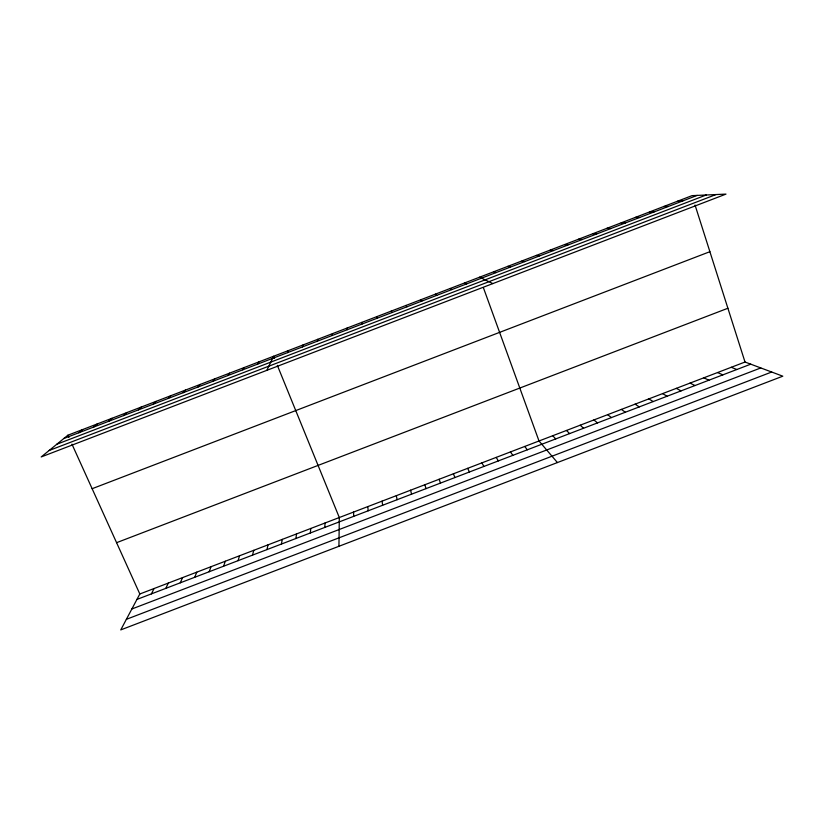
<?xml version="1.0" encoding="UTF-8"?>
<svg xmlns="http://www.w3.org/2000/svg" width="824" height="824" viewBox="0 0 824 824"><rect width="100%" height="100%" fill="white"/><g stroke="black" fill="none" stroke-linecap="round" stroke-linejoin="round"><path stroke-width="1.24" d="M338.942 546.281L339.303 517.534L277.338 365.372M324.79 527.432L325.047 523.003M332.288 335.461L332.443 333.668M310.329 532.974L310.792 528.462M295.878 538.515L296.537 533.931M281.417 544.056L282.282 539.39M317.364 341.188L317.734 339.313M266.966 549.598L268.037 544.849M252.515 555.139L253.782 550.319M302.439 346.914L303.026 344.957M238.064 560.67L239.537 555.778M223.613 566.212L225.282 561.237M209.162 571.753L211.037 566.696M287.524 352.641L288.328 350.602M194.711 577.284L196.792 572.155M180.271 582.826L182.547 577.614M165.82 588.357L168.312 583.073M266.873 370.316L273.619 356.246L274.547 358.522M151.379 593.898L154.067 588.532M139.822 593.991L120.757 629.896L782.8 376.187L745.009 362.024L139.822 593.991L71.976 444.188M257.685 364.095L258.921 361.891M242.771 369.822L244.223 367.535M227.857 375.548L229.515 373.169M212.942 381.275L214.827 378.813M198.028 387.002L200.129 384.458M183.113 392.718L185.431 390.102M168.209 398.445L170.733 395.736M153.295 404.162L156.045 401.381M138.391 409.889L141.347 407.015M123.487 415.605L126.659 412.659M108.583 421.332L111.971 418.293M93.678 427.048L97.284 423.927M78.774 432.775L82.596 429.572M67.908 435.206L41.2 456.939L725.985 194.103L692.047 195.638L67.908 435.206L68.928 437.451M63.87 438.492L697.176 195.401M56.774 444.26L706.189 195M49.08 450.522L715.974 194.557M92.144 488.704L709.886 251.691M116.586 542.676L727.891 308.258M136.939 599.429L750.736 364.177M131.861 608.988L760.789 367.937M126.371 619.329L771.676 372.026M677.874 201.077L682.787 200.922M663.701 206.515L668.408 206.443M649.528 211.953L654.029 211.964M635.356 217.392L639.651 217.485M621.193 222.83L625.282 222.995M607.031 228.269L610.903 228.516M592.858 233.707L596.535 234.037M578.695 239.145L582.156 239.547M564.533 244.584L567.788 245.068M550.37 250.012L553.419 250.578M536.208 255.45L539.051 256.099M522.056 260.889L524.682 261.61M507.893 266.317L510.313 267.131M493.741 271.755L495.945 272.641M731.269 367.298L736.8 369.512M717.529 372.561L722.864 374.858M703.789 377.825L708.928 380.194M479.578 277.194L492.845 283.59M690.049 383.098L694.993 385.539M676.319 388.362L681.057 390.875M662.578 393.625L667.131 396.22M464.86 282.838L466.652 283.889M648.849 398.888L653.195 401.556M635.108 404.151L639.269 406.901M621.378 409.415L625.344 412.237M450.141 288.493L451.717 289.626M607.649 414.678L611.418 417.572M593.919 419.941L597.482 422.908M435.422 294.137L436.782 295.353M580.189 425.205L583.567 428.253M566.459 430.468L569.641 433.589M552.729 435.731L555.716 438.924M420.714 299.781L421.847 301.09M557.415 462.563L539.009 440.984L483.369 287.617M524.734 446.464L527.319 449.801M510.458 451.933L512.847 455.353M405.995 305.436L406.922 306.816M496.192 457.402L498.376 460.904M481.927 462.872L483.894 466.446M467.651 468.341L469.433 471.998M391.287 311.081L391.987 312.543M453.385 473.81L454.961 477.539M439.12 479.269L440.49 483.091M695.044 205.052L745.009 362.024M376.568 316.725L377.062 318.28M424.854 484.739L426.018 488.632M410.599 490.208L411.557 494.173M396.334 495.677L397.096 499.715M361.86 322.38L362.138 324.007M382.079 501.136L382.624 505.267M367.813 506.606L368.163 510.808M347.151 328.024L347.213 329.734M353.558 512.075L353.702 516.349"/></g></svg>
